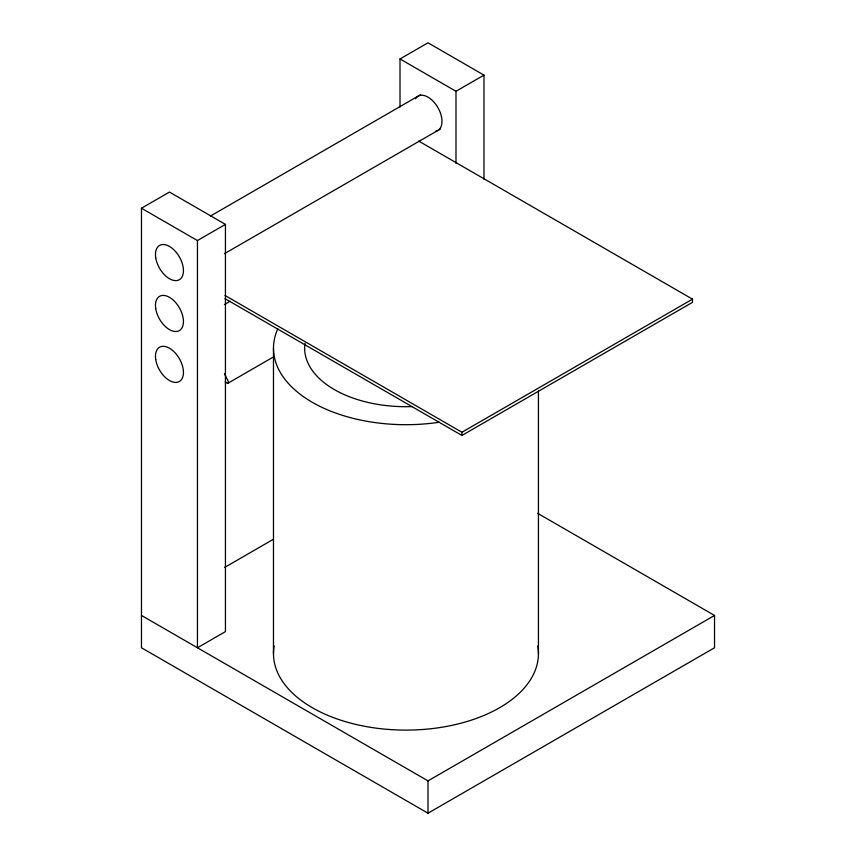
<?xml version="1.0" encoding="UTF-8"?>
<svg xmlns="http://www.w3.org/2000/svg" width="856" height="856" viewBox="0 0 856 856"><rect width="100%" height="100%" fill="white"/><g stroke="black" fill="none" stroke-linecap="round" stroke-linejoin="round"><path stroke-width="1.28" d="M141.465 208.233L169.456 192.065L225.438 224.39L225.438 631.61L197.447 647.767L197.447 240.557L141.465 208.233L141.465 647.767L428 813.2L714.535 647.767L714.535 615.443L537.761 513.386M400.009 107.021L400.009 58.957L428 42.8L483.982 75.125L483.982 179.268M210.394 216.076L420.681 94.674M197.447 240.557L225.438 224.39M400.009 58.957L455.991 91.282L483.982 75.125M224.411 253.697L440.466 128.956M224.411 304.597L230.189 301.259M228.049 383.167L273.492 356.92M224.657 567.421L273.182 539.398M225 295.459L461.94 432.259L692.493 299.151L692.493 302.339L461.94 435.447L225 298.648M141.465 615.443L428 780.875L714.535 615.443M418.745 141.101L692.493 299.151M225.224 382.001L227.075 383.06A1.947 1.124 60 0 0 228.317 382.878A1.947 1.124 60 0 0 228.135 381.08L224.433 373.74M538.435 390.892L538.435 653.62M461.94 432.259L461.94 435.447M455.991 91.282L455.991 163.378M428 780.875L428 813.2M273.481 348.21L273.481 653.62M537.771 645.991A132.477 76.484 0 0 1 405.958 730.104A132.477 76.484 0 0 1 274.145 645.991M439.374 422.222A132.477 76.484 0 0 1 277.836 328.768M412.506 406.579A101.308 58.486 0 0 1 305.004 343.374M415.567 98.697A19.795 11.428 60 0 1 437.384 106.722A19.795 11.428 60 0 1 435.661 131.246M155.717 257.688A19.795 11.428 60 0 0 178.626 280.072A19.795 11.428 60 0 0 174.036 249.941A19.795 11.428 60 0 0 155.717 257.688M155.717 308.599A19.795 11.428 60 0 0 178.626 330.972A19.795 11.428 60 0 0 174.036 300.841A19.795 11.428 60 0 0 155.717 308.599M155.717 359.499A19.795 11.428 60 0 0 178.626 381.883A19.795 11.428 60 0 0 174.036 351.741A19.795 11.428 60 0 0 155.717 359.499"/></g></svg>
